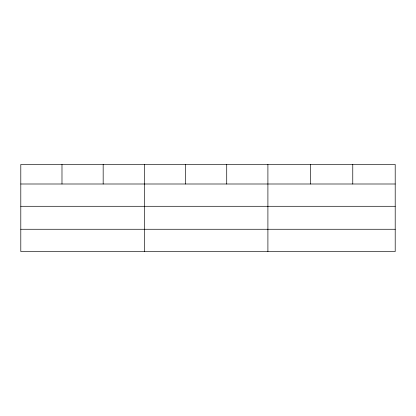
<?xml version="1.0" encoding="UTF-8"?>
<svg xmlns="http://www.w3.org/2000/svg" width="416" height="416" viewBox="0 0 416 416"><rect width="100%" height="100%" fill="white"/><g stroke="black" fill="none" stroke-linecap="round" stroke-linejoin="round"><path stroke-width="0.62" d="M395.2 206.289L395.2 164.445L20.8 164.445L20.8 251.555L395.2 251.555L395.2 206.289L20.8 206.289M20.8 183.997L395.2 183.997M20.8 229.263L395.2 229.263M352.768 164.445L352.768 183.997M310.336 164.445L310.336 183.997M267.904 164.445L267.904 251.555M226.72 164.445L226.72 183.997M185.536 164.445L185.536 183.997M144.352 164.445L144.352 251.555M103.168 164.445L103.168 183.997M61.984 164.445L61.984 183.997"/></g></svg>
